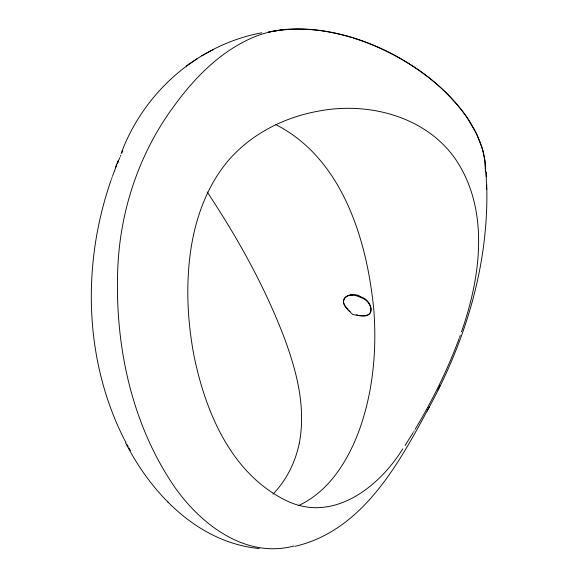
<?xml version="1.0" encoding="UTF-8"?>
<svg xmlns="http://www.w3.org/2000/svg" width="578" height="578" viewBox="0 0 578 578"><rect width="100%" height="100%" fill="white"/><g stroke="black" fill="none" stroke-linecap="round" stroke-linejoin="round"><path stroke-width="0.87" d="M486.683 189.483L486.019 171.868L486.286 176.767M486.69 184.469C489.241 263.871 465.5 341.995 427.128 410.958M485.383 171.442C486.04 152.036 477.804 133.511 467.183 117.688L464.864 114.386M485.448 171.471L484.949 160.937L482.775 150.193M299.202 443.731C306.419 406.84 296.261 369.414 283.206 334.98C263.64 284.521 237.059 237.045 207.206 192.004M299.151 443.976C295.12 462.595 286.377 480.448 272.946 494.096M461.808 331.013C480.795 276.103 489.79 209.669 455.327 158.878C425.401 116.214 368.309 101.62 318.933 111.055C282.743 117.406 247.926 135.57 224.958 164.658C205.334 189.851 194.772 221.121 190.422 252.492C185.82 286.5 187.525 321.224 193.84 354.906C205.45 412.569 231.778 474.776 287.447 501.155C333.781 522.801 379.276 486.741 402.721 448.911M461.663 331.425L461.519 331.837M111.055 180.192C82.054 263.496 83.94 359.046 123.829 438.529M460.305 335.283L459.51 337.48M111.373 179.303L111.691 178.414M112.009 177.54L112.327 176.673M459.113 338.578C447.43 370.166 432.38 400.453 415.141 429.353M112.645 175.806L114.155 171.745M114.292 171.384L116.749 165.07M115.593 167.136L118.302 160.251M117.276 163.755L119.863 157.548M117.796 162.469L118.324 161.197M120.368 156.385L120.867 155.244M121.084 153.51C143.705 92.458 197.445 44.781 261.791 32.787M121.864 153.026L122.854 150.909M437.893 390.063L440.118 385.331M429.49 406.565C399.123 463.043 362.919 530.669 294.881 546.355M414.202 430.913L413.884 431.434M413.256 432.46L412.945 432.973M412.627 433.486L405.084 445.378M197.329 58.609L186.297 66M213.268 49.592L201.715 55.806M298.739 505.519C328.68 491.502 347.45 461.591 358.728 431.622C372.889 393.156 376.849 351.489 373.894 310.776C367.348 240.889 342.761 158.603 275.569 124.494M293.87 546.008C244.126 559.302 197.835 522.237 171.919 483.006C130.874 420.755 115.029 344.416 117.71 270.583C119.646 211.671 138.836 153.647 173.942 106.171C194.952 77.185 221.338 50.431 254.963 36.631C285.915 24.355 320.328 28.243 351.503 37.469M360.788 315.4C376.791 318.066 371.892 300.134 361.156 296.94C351.265 290.192 335.883 298.927 348.072 309.273M269.059 31.92C326.259 21.054 385.208 43.653 430.213 78.687C443.109 88.99 454.937 100.738 464.669 114.112M268.358 32.086L284.109 29.507M359.191 315.653C376.184 319.193 372.976 301.384 360.838 297.554C356.099 295.04 349.271 293.689 344.849 297.54C340.189 304.115 348.635 310.379 352.797 314.548L359.191 315.653L356.547 314.721M259.211 548.558C198.716 542.634 152.079 494.696 125.643 442.95M350.579 294.722L352.768 295.04M353.209 37.989C398.018 52.208 439.807 79.042 467.183 117.688L476.445 133.583L482.442 148.994M348.874 310.682L350.066 311.412M167.577 501.661L167.923 502.029M128.952 447.921L130.455 450.529M127.088 444.612L128.193 446.613M124.191 439.208L125.982 442.611"/></g></svg>
